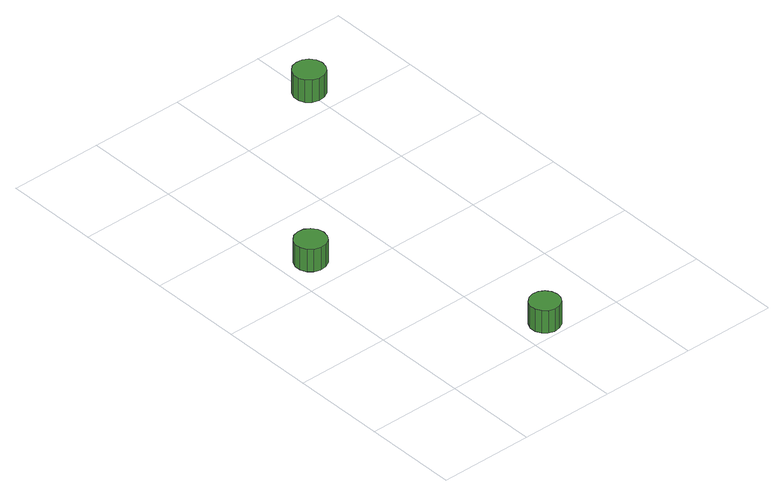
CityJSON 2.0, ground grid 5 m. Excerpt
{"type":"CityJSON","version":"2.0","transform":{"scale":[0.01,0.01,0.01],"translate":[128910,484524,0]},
"CityObjects":{
"tree1":{"type":"SolitaryVegetationObject","attributes":{"function":"something"},"geometry":[{"type":"MultiSurface","lod":"1","boundaries":[[[0,1,2,3,4,5,6,7,8,9,10,11,12,13,14]],[[15,16,17,18,19,20,21,22,23,24,25,26,27,28,29]],[[0,29,28,1]],[[1,28,27,2]],[[2,27,26,3]],[[3,26,25,4]],[[4,25,24,5]],[[5,24,23,6]],[[6,23,22,7]],[[7,22,21,8]],[[8,21,20,9]],[[9,20,19,10]],[[10,19,18,11]],[[11,18,17,12]],[[12,17,16,13]],[[13,16,15,14]],[[14,15,29,0]]]}]},
"tree2":{"type":"SolitaryVegetationObject","attributes":{"function":"something"},"geometry":[{"type":"MultiSurface","lod":"1","boundaries":[[[30,31,32,33,34,35,36,37,38,39,40,41,42,43,44]],[[45,46,47,48,49,50,51,52,53,54,55,56,57,58,59]],[[30,59,58,31]],[[31,58,57,32]],[[32,57,56,33]],[[33,56,55,34]],[[34,55,54,35]],[[35,54,53,36]],[[36,53,52,37]],[[37,52,51,38]],[[38,51,50,39]],[[39,50,49,40]],[[40,49,48,41]],[[41,48,47,42]],[[42,47,46,43]],[[43,46,45,44]],[[44,45,59,30]]]}]},
"tree3":{"type":"SolitaryVegetationObject","attributes":{"function":"something"},"geometry":[{"type":"MultiSurface","lod":"1","boundaries":[[[60,61,62,63,64,65,66,67,68,69,70,71,72,73,74]],[[75,76,77,78,79,80,81,82,83,84,85,86,87,88,89]],[[60,89,88,61]],[[61,88,87,62]],[[62,87,86,63]],[[63,86,85,64]],[[64,85,84,65]],[[65,84,83,66]],[[66,83,82,67]],[[67,82,81,68]],[[68,81,80,69]],[[69,80,79,70]],[[70,79,78,71]],[[71,78,77,72]],[[72,77,76,73]],[[73,76,75,74]],[[74,75,89,60]]]}]}
},
"vertices":[
[233,1177,172],[226,1210,172],[206,1238,172],[176,1255,172],[142,1259,172],[109,1248,172],[84,1225,172],[70,1194,172],[70,1160,172],[84,1128,172],[109,1105,172],[142,1095,172],[176,1098,172],[206,1115,172],[226,1143,172],[226,1143,43],[206,1115,43],[176,1098,43],[142,1095,43],[109,1105,43],[84,1128,43],[70,1160,43],[70,1194,43],[84,1225,43],[109,1248,43],[142,1259,43],[176,1255,43],[206,1238,43],[226,1210,43],[233,1177,43],
[721,95,178],[714,127,178],[695,153,178],[666,170,178],[634,173,178],[603,163,178],[579,141,178],[565,111,178],[565,78,178],[579,49,178],[603,27,178],[634,17,178],[666,20,178],[695,36,178],[714,63,178],[714,63,49],[695,36,49],[666,20,49],[634,17,49],[603,27,49],[579,49,49],[565,78,49],[565,111,49],[579,141,49],[603,163,49],[634,173,49],[666,170,49],[695,153,49],[714,127,49],[721,95,49],
[1090,2151,175],[1083,2185,175],[1063,2213,175],[1033,2230,175],[999,2233,175],[966,2223,175],[940,2200,175],[926,2168,175],[926,2134,175],[940,2103,175],[966,2080,175],[999,2069,175],[1033,2073,175],[1063,2090,175],[1083,2118,175],[1083,2118,46],[1063,2090,46],[1033,2073,46],[999,2069,46],[966,2080,46],[940,2103,46],[926,2134,46],[926,2168,46],[940,2200,46],[966,2223,46],[999,2233,46],[1033,2230,46],[1063,2213,46],[1083,2185,46],[1090,2151,46]
]}
